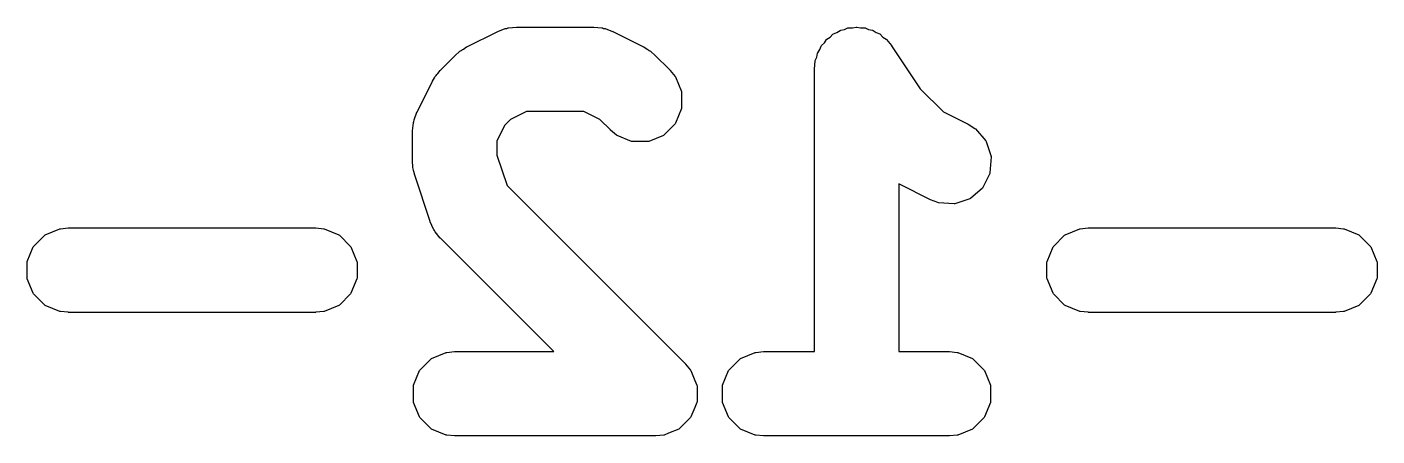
# Model space of a CAD drawing. Extents: x 54 to 204, y -96 to -37.
# Drawn here: x 160.756 to 164.915, y -95.995 to -94.735 of the extents above; entities that cross this region are included whole.
import ezdxf

# ---------------------------------------------------------------- set-up
doc = ezdxf.new("R2010")
doc.units = 0
doc.layers.add('BLACK', color=7, linetype='CONTINUOUS')

msp = doc.modelspace()

# ---------------------------------------------------------------- linework, layer by layer
at = {"layer": 'BLACK', "linetype": 'CONTINUOUS'}
for p, q in [((162.110712, -94.796133), (162.20595, -94.748514)), ((162.20595, -94.748514), (162.206399, -94.748316)), ((162.206399, -94.748316), (162.229285, -94.739558)), ((162.229285, -94.739558), (162.230717, -94.739241)), ((162.230717, -94.739241), (162.234387, -94.738979)), ((162.234387, -94.738979), (162.23779, -94.737571)), ((162.23779, -94.737571), (162.239212, -94.737215)), ((162.239212, -94.737215), (162.263598, -94.734813)), ((162.263598, -94.734813), (162.264088, -94.734789)), ((162.264088, -94.734789), (162.502183, -94.734789)), ((162.502183, -94.734789), (162.502673, -94.734813)), ((162.502673, -94.734813), (162.527059, -94.737215)), ((162.527059, -94.737215), (162.528482, -94.737572)), ((162.528482, -94.737572), (162.53188, -94.738979)), ((162.53188, -94.738979), (162.535554, -94.739241)), ((162.535554, -94.739241), (162.536986, -94.739558)), ((162.536986, -94.739558), (162.559872, -94.748316)), ((162.559872, -94.748316), (162.560321, -94.748514)), ((162.560321, -94.748514), (162.655558, -94.796132)), ((163.230414, -94.76563), (163.238725, -94.757319)), ((163.238725, -94.757319), (163.240347, -94.756236)), ((163.240347, -94.756236), (163.251328, -94.751686)), ((163.251328, -94.751686), (163.261219, -94.745094)), ((163.261219, -94.745094), (163.263021, -94.744349)), ((163.263021, -94.744349), (163.274549, -94.742067)), ((163.274549, -94.742067), (163.285408, -94.737571)), ((163.285408, -94.737571), (163.287321, -94.737191)), ((163.287321, -94.737191), (163.299205, -94.737191)), ((163.299205, -94.737191), (163.310867, -94.734884)), ((163.310867, -94.734884), (163.312818, -94.734886)), ((163.312818, -94.734886), (163.324344, -94.737191)), ((163.324344, -94.737191), (163.336093, -94.737191)), ((163.336093, -94.737191), (163.338006, -94.737572)), ((163.338006, -94.737572), (163.348982, -94.742118)), ((163.348982, -94.742118), (163.360645, -94.744451)), ((163.360645, -94.744451), (163.362446, -94.7452)), ((163.362446, -94.7452), (163.37221, -94.751739)), ((163.37221, -94.751739), (163.383066, -94.756236)), ((163.383066, -94.756236), (163.384689, -94.757319)), ((163.384689, -94.757319), (163.393096, -94.765726)), ((162.093036, -94.80723), (162.096232, -94.804609)), ((162.096232, -94.804609), (162.097489, -94.803856)), ((162.097489, -94.803856), (162.100146, -94.802754)), ((162.100146, -94.802754), (162.110285, -94.796373)), ((162.110285, -94.796373), (162.110712, -94.796133)), ((162.655558, -94.796132), (162.655986, -94.796373)), ((162.655986, -94.796373), (162.666126, -94.802757)), ((162.666126, -94.802757), (162.66878, -94.803856)), ((162.66878, -94.803856), (162.670038, -94.80461)), ((162.670038, -94.80461), (162.673223, -94.807223)), ((163.192117, -94.81405), (163.198658, -94.804281)), ((163.198658, -94.804281), (163.203154, -94.793429)), ((163.203154, -94.793429), (163.204237, -94.791808)), ((163.204237, -94.791808), (163.212642, -94.783401)), ((163.212642, -94.783401), (163.219257, -94.773526)), ((163.219257, -94.773526), (163.220637, -94.772148)), ((163.220637, -94.772148), (163.230414, -94.76563)), ((163.393096, -94.765726), (163.40297, -94.772339)), ((163.40297, -94.772339), (163.404056, -94.773325)), ((163.404056, -94.773325), (163.419418, -94.792084)), ((163.419418, -94.792084), (163.419379, -94.792115)), ((163.419379, -94.792115), (163.419466, -94.792245)), ((163.419466, -94.792245), (163.419517, -94.792204)), ((163.419517, -94.792204), (163.419573, -94.792272)), ((163.419573, -94.792272), (163.419873, -94.792678)), ((163.419873, -94.792678), (163.507967, -94.92482)), ((162.029307, -94.868104), (162.076925, -94.820485)), ((162.076925, -94.820485), (162.077289, -94.820155)), ((162.077289, -94.820155), (162.086551, -94.812552)), ((162.086551, -94.812552), (162.088435, -94.810382)), ((162.088435, -94.810382), (162.089547, -94.809428)), ((162.089547, -94.809428), (162.093036, -94.80723)), ((162.673223, -94.807223), (162.676724, -94.809428)), ((162.676724, -94.809428), (162.677837, -94.810383)), ((162.677837, -94.810383), (162.679721, -94.812556)), ((162.679721, -94.812556), (162.688981, -94.820155)), ((162.688981, -94.820155), (162.689344, -94.820484)), ((162.689344, -94.820484), (162.736963, -94.868102)), ((163.181756, -94.864042), (163.184133, -94.839913)), ((163.184133, -94.839913), (163.18449, -94.83849)), ((163.18449, -94.83849), (163.189036, -94.827512)), ((163.189036, -94.827512), (163.191369, -94.815851)), ((163.191369, -94.815851), (163.192117, -94.81405)), ((162.012679, -94.888667), (162.013432, -94.88741)), ((162.013432, -94.88741), (162.016047, -94.884221)), ((162.016047, -94.884221), (162.018251, -94.880723)), ((162.018251, -94.880723), (162.019205, -94.879611)), ((162.019205, -94.879611), (162.021381, -94.877722)), ((162.021381, -94.877722), (162.028978, -94.868467)), ((162.028978, -94.868467), (162.029307, -94.868104)), ((162.736963, -94.868102), (162.737293, -94.868466)), ((162.737293, -94.868466), (162.752838, -94.887408)), ((162.752838, -94.887408), (162.753592, -94.888667)), ((163.181707, -94.864789), (163.181728, -94.864331)), ((163.181707, -95.734789), (163.181707, -94.864789)), ((163.181728, -94.864331), (163.181736, -94.864244)), ((163.181736, -94.864244), (163.181798, -94.864249)), ((163.181799, -94.864046), (163.181756, -94.864042)), ((163.181798, -94.864249), (163.181799, -94.864046)), ((161.957337, -94.997127), (162.004955, -94.90189)), ((162.004955, -94.90189), (162.005196, -94.901462)), ((162.005196, -94.901462), (162.011578, -94.891322)), ((162.011578, -94.891322), (162.012679, -94.888667)), ((162.753592, -94.888667), (162.772257, -94.933727)), ((163.507967, -94.92482), (163.57919, -94.996043)), ((162.772257, -94.933727), (162.772638, -94.93564)), ((162.772638, -94.93564), (162.772638, -94.984413)), ((161.948381, -95.020462), (161.957139, -94.997576)), ((161.957139, -94.997576), (161.957337, -94.997127)), ((162.294777, -94.994789), (162.245856, -95.019248)), ((162.471495, -94.994789), (162.294777, -94.994789)), ((162.520413, -95.019247), (162.471495, -94.994789)), ((162.772257, -94.986326), (162.753592, -95.031386)), ((162.772638, -94.984413), (162.772257, -94.986326)), ((163.57919, -94.996043), (163.655558, -95.034227)), ((161.943612, -95.055265), (161.943636, -95.054775)), ((161.943636, -95.054775), (161.946038, -95.030389)), ((161.946038, -95.030389), (161.946394, -95.028966)), ((161.946394, -95.028966), (161.947802, -95.025563)), ((161.947802, -95.025563), (161.948064, -95.021894)), ((161.948064, -95.021894), (161.948381, -95.020462)), ((162.22807, -95.037033), (162.203612, -95.085952)), ((162.245856, -95.019248), (162.22807, -95.037033)), ((162.553115, -95.05195), (162.520413, -95.019247)), ((162.553479, -95.05228), (162.553115, -95.05195)), ((162.572421, -95.067825), (162.553479, -95.05228)), ((162.752509, -95.033009), (162.718022, -95.067496)), ((162.753592, -95.031386), (162.752509, -95.033009)), ((163.655558, -95.034227), (163.655986, -95.034468)), ((163.655986, -95.034468), (163.676724, -95.047523)), ((163.676724, -95.047523), (163.677837, -95.048478)), ((163.677837, -95.048478), (163.709793, -95.085323)), ((161.943612, -95.150503), (161.943612, -95.055265)), ((162.203612, -95.085952), (162.203612, -95.129409)), ((162.57368, -95.068579), (162.572421, -95.067825)), ((162.61874, -95.087244), (162.57368, -95.068579)), ((162.620653, -95.087625), (162.61874, -95.087244)), ((162.669426, -95.087625), (162.620653, -95.087625)), ((162.671339, -95.087244), (162.669426, -95.087625)), ((162.716399, -95.068579), (162.671339, -95.087244)), ((162.718022, -95.067496), (162.716399, -95.068579)), ((163.709793, -95.085323), (163.710759, -95.087018)), ((163.710759, -95.087018), (163.726182, -95.133288)), ((162.203612, -95.129409), (162.234853, -95.223134)), ((163.726426, -95.135224), (163.722968, -95.183874)), ((163.726182, -95.133288), (163.726426, -95.135224)), ((161.943636, -95.150993), (161.943612, -95.150503)), ((161.944809, -95.162912), (161.943636, -95.150993)), ((161.944606, -95.165784), (161.944809, -95.162912)), ((161.944718, -95.167245), (161.944606, -95.165784)), ((161.945632, -95.171269), (161.944718, -95.167245)), ((161.946038, -95.17538), (161.945632, -95.171269)), ((161.946394, -95.176801), (161.946038, -95.17538)), ((161.947496, -95.179464), (161.946394, -95.176801)), ((161.950152, -95.19114), (161.947496, -95.179464)), ((161.950284, -95.191612), (161.950152, -95.19114)), ((161.997902, -95.334469), (161.950284, -95.191612)), ((163.443617, -95.218918), (163.441707, -95.217715)), ((163.441707, -95.217715), (163.441707, -95.734789)), ((163.444045, -95.219159), (163.443617, -95.218918)), ((163.539283, -95.266778), (163.444045, -95.219159)), ((163.722453, -95.185755), (163.700642, -95.229378)), ((163.722968, -95.183874), (163.722453, -95.185755)), ((162.234853, -95.223134), (162.784583, -95.772865)), ((163.662601, -95.262875), (163.660906, -95.263841)), ((163.699446, -95.230919), (163.662601, -95.262875)), ((163.700642, -95.229378), (163.699446, -95.230919)), ((163.539732, -95.266976), (163.539283, -95.266778)), ((163.562618, -95.275734), (163.539732, -95.266976)), ((163.564051, -95.276051), (163.562618, -95.275734)), ((163.6127, -95.279508), (163.564051, -95.276051)), ((163.614635, -95.279264), (163.6127, -95.279508)), ((163.660906, -95.263841), (163.614635, -95.279264)), ((161.998079, -95.334927), (161.997902, -95.334469)), ((162.00807, -95.357302), (161.998079, -95.334927)), ((160.775666, -95.410854), (160.810154, -95.376366)), ((160.810154, -95.376366), (160.811777, -95.375283)), ((160.811777, -95.375283), (160.856837, -95.356619)), ((160.856837, -95.356619), (160.85826, -95.356262)), ((160.85826, -95.356262), (160.882646, -95.35386)), ((160.882646, -95.35386), (160.883136, -95.353836)), ((160.883136, -95.353836), (161.64504, -95.353836)), ((161.64504, -95.353836), (161.64553, -95.35386)), ((161.64553, -95.35386), (161.669916, -95.356262)), ((161.669916, -95.356262), (161.671339, -95.356619)), ((161.671339, -95.356619), (161.716399, -95.375283)), ((161.716399, -95.375283), (161.718022, -95.376366)), ((161.718022, -95.376366), (161.75251, -95.410854)), ((162.008859, -95.358539), (162.00807, -95.357302)), ((162.01127, -95.361319), (162.008859, -95.358539)), ((162.012679, -95.364719), (162.01127, -95.361319)), ((162.013433, -95.365978), (162.012679, -95.364719)), ((162.028978, -95.38492), (162.013433, -95.365978)), ((162.029307, -95.385284), (162.028978, -95.38492)), ((162.378811, -95.734789), (162.029307, -95.385284)), ((163.918523, -95.410854), (163.953011, -95.376366)), ((163.953011, -95.376366), (163.954634, -95.375283)), ((163.954634, -95.375283), (163.999694, -95.356619)), ((163.999694, -95.356619), (164.001117, -95.356262)), ((164.001117, -95.356262), (164.025503, -95.35386)), ((164.025503, -95.35386), (164.025993, -95.353836)), ((164.025993, -95.353836), (164.787897, -95.353836)), ((164.787897, -95.353836), (164.788387, -95.35386)), ((164.788387, -95.35386), (164.812773, -95.356262)), ((164.812773, -95.356262), (164.814196, -95.356619)), ((164.814196, -95.356619), (164.859256, -95.375283)), ((164.859256, -95.375283), (164.860879, -95.376366)), ((164.860879, -95.376366), (164.895367, -95.410854)), ((160.755919, -95.457537), (160.774583, -95.412477)), ((160.774583, -95.412477), (160.775666, -95.410854)), ((161.75251, -95.410854), (161.753593, -95.412477)), ((161.753593, -95.412477), (161.772257, -95.457537)), ((163.898776, -95.457537), (163.91744, -95.412477)), ((163.91744, -95.412477), (163.918523, -95.410854)), ((164.895367, -95.410854), (164.89645, -95.412477)), ((164.89645, -95.412477), (164.915114, -95.457537)), ((160.755538, -95.45945), (160.755919, -95.457537)), ((160.755538, -95.508222), (160.755538, -95.45945)), ((161.772257, -95.457537), (161.772638, -95.45945)), ((161.772638, -95.45945), (161.772638, -95.508222)), ((163.898395, -95.45945), (163.898776, -95.457537)), ((163.898395, -95.508222), (163.898395, -95.45945)), ((164.915114, -95.457537), (164.915495, -95.45945)), ((164.915495, -95.45945), (164.915495, -95.508222)), ((160.755919, -95.510135), (160.755538, -95.508222)), ((160.774583, -95.555195), (160.755919, -95.510135)), ((161.772257, -95.510135), (161.753593, -95.555195)), ((161.772638, -95.508222), (161.772257, -95.510135)), ((163.898776, -95.510135), (163.898395, -95.508222)), ((163.91744, -95.555195), (163.898776, -95.510135)), ((164.915114, -95.510135), (164.89645, -95.555195)), ((164.915495, -95.508222), (164.915114, -95.510135)), ((160.775666, -95.556818), (160.774583, -95.555195)), ((160.810154, -95.591306), (160.775666, -95.556818)), ((160.811777, -95.592389), (160.810154, -95.591306)), ((160.856837, -95.611053), (160.811777, -95.592389)), ((161.716399, -95.592389), (161.671339, -95.611053)), ((161.718022, -95.591306), (161.716399, -95.592389)), ((161.75251, -95.556818), (161.718022, -95.591306)), ((161.753593, -95.555195), (161.75251, -95.556818)), ((163.918523, -95.556818), (163.91744, -95.555195)), ((163.953011, -95.591306), (163.918523, -95.556818)), ((163.954634, -95.592389), (163.953011, -95.591306)), ((163.999694, -95.611053), (163.954634, -95.592389)), ((164.859256, -95.592389), (164.814196, -95.611053)), ((164.860879, -95.591306), (164.859256, -95.592389)), ((164.895367, -95.556818), (164.860879, -95.591306)), ((164.89645, -95.555195), (164.895367, -95.556818)), ((160.85826, -95.61141), (160.856837, -95.611053)), ((160.882646, -95.613812), (160.85826, -95.61141)), ((160.883136, -95.613836), (160.882646, -95.613812)), ((161.64504, -95.613836), (160.883136, -95.613836)), ((161.64553, -95.613812), (161.64504, -95.613836)), ((161.669916, -95.61141), (161.64553, -95.613812)), ((161.671339, -95.611053), (161.669916, -95.61141)), ((164.001117, -95.61141), (163.999694, -95.611053)), ((164.025503, -95.613812), (164.001117, -95.61141)), ((164.025993, -95.613836), (164.025503, -95.613812)), ((164.787897, -95.613836), (164.025993, -95.613836)), ((164.788387, -95.613812), (164.787897, -95.613836)), ((164.812773, -95.61141), (164.788387, -95.613812)), ((164.814196, -95.611053), (164.812773, -95.61141)), ((161.966142, -95.791807), (162.00063, -95.757319)), ((162.00063, -95.757319), (162.002253, -95.756236)), ((162.002253, -95.756236), (162.047313, -95.737572)), ((162.047313, -95.737572), (162.048736, -95.737215)), ((162.048736, -95.737215), (162.073122, -95.734813)), ((162.073122, -95.734813), (162.073612, -95.734789)), ((162.073612, -95.734789), (162.378811, -95.734789)), ((162.918523, -95.791807), (162.953011, -95.757319)), ((162.953011, -95.757319), (162.954634, -95.756236)), ((162.954634, -95.756236), (162.999694, -95.737572)), ((162.999694, -95.737572), (163.001117, -95.737215)), ((163.001117, -95.737215), (163.025503, -95.734813)), ((163.025503, -95.734813), (163.025993, -95.734789)), ((163.025993, -95.734789), (163.181707, -95.734789)), ((163.441707, -95.734789), (163.597421, -95.734789)), ((163.597421, -95.734789), (163.597911, -95.734813)), ((163.597911, -95.734813), (163.622297, -95.737215)), ((163.622297, -95.737215), (163.62372, -95.737572)), ((163.62372, -95.737572), (163.66878, -95.756236)), ((163.66878, -95.756236), (163.670403, -95.757319)), ((163.670403, -95.757319), (163.704891, -95.791807)), ((161.946395, -95.83849), (161.965059, -95.79343)), ((161.965059, -95.79343), (161.966142, -95.791807)), ((162.784583, -95.772865), (162.784912, -95.773229)), ((162.784912, -95.773229), (162.800452, -95.792165)), ((162.800452, -95.792165), (162.800397, -95.792209)), ((162.800397, -95.792209), (162.801212, -95.79343)), ((162.801212, -95.79343), (162.813683, -95.823538)), ((162.898776, -95.83849), (162.91744, -95.79343)), ((162.91744, -95.79343), (162.918523, -95.791807)), ((163.704891, -95.791807), (163.705974, -95.79343)), ((163.705974, -95.79343), (163.724638, -95.83849)), ((161.946014, -95.840403), (161.946395, -95.83849)), ((161.946014, -95.889175), (161.946014, -95.840403)), ((162.813683, -95.823538), (162.819876, -95.838489)), ((162.819876, -95.838489), (162.820257, -95.840402)), ((162.820257, -95.840402), (162.820257, -95.889176)), ((162.898395, -95.840403), (162.898776, -95.83849)), ((162.898395, -95.889175), (162.898395, -95.840403)), ((163.724638, -95.83849), (163.725019, -95.840403)), ((163.725019, -95.840403), (163.725019, -95.889175)), ((161.946395, -95.891088), (161.946014, -95.889175)), ((161.965059, -95.936148), (161.946395, -95.891088)), ((162.813091, -95.90747), (162.801212, -95.936148)), ((162.819876, -95.891089), (162.813091, -95.90747)), ((162.820257, -95.889176), (162.819876, -95.891089)), ((162.898776, -95.891088), (162.898395, -95.889175)), ((162.91744, -95.936148), (162.898776, -95.891088)), ((163.724638, -95.891088), (163.705974, -95.936148)), ((163.725019, -95.889175), (163.724638, -95.891088)), ((161.966142, -95.937771), (161.965059, -95.936148)), ((162.00063, -95.972259), (161.966142, -95.937771)), ((162.800129, -95.937771), (162.765641, -95.972259)), ((162.801212, -95.936148), (162.800129, -95.937771)), ((162.918523, -95.937771), (162.91744, -95.936148)), ((162.953011, -95.972259), (162.918523, -95.937771)), ((163.704891, -95.937771), (163.670403, -95.972259)), ((163.705974, -95.936148), (163.704891, -95.937771)), ((162.002253, -95.973342), (162.00063, -95.972259)), ((162.047313, -95.992006), (162.002253, -95.973342)), ((162.048736, -95.992363), (162.047313, -95.992006)), ((162.073122, -95.994765), (162.048736, -95.992363)), ((162.073612, -95.994789), (162.073122, -95.994765)), ((162.692659, -95.994789), (162.073612, -95.994789)), ((162.693149, -95.994765), (162.692659, -95.994789)), ((162.717535, -95.992363), (162.693149, -95.994765)), ((162.71896, -95.992006), (162.717527, -95.992291)), ((162.717527, -95.992291), (162.717535, -95.992363)), ((162.732157, -95.986539), (162.71896, -95.992006)), ((162.764018, -95.973342), (162.732156, -95.986538)), ((162.732156, -95.986538), (162.732157, -95.986539)), ((162.765641, -95.972259), (162.764018, -95.973342)), ((162.954634, -95.973342), (162.953011, -95.972259)), ((162.999694, -95.992006), (162.954634, -95.973342)), ((163.001117, -95.992363), (162.999694, -95.992006)), ((163.025503, -95.994765), (163.001117, -95.992363)), ((163.025993, -95.994789), (163.025503, -95.994765)), ((163.597421, -95.994789), (163.025993, -95.994789)), ((163.597911, -95.994765), (163.597421, -95.994789)), ((163.622297, -95.992363), (163.597911, -95.994765)), ((163.62372, -95.992006), (163.622297, -95.992363)), ((163.66878, -95.973342), (163.62372, -95.992006)), ((163.670403, -95.972259), (163.66878, -95.973342))]:
    msp.add_line(p, q, dxfattribs=at)

doc.saveas('drawing.dxf')
